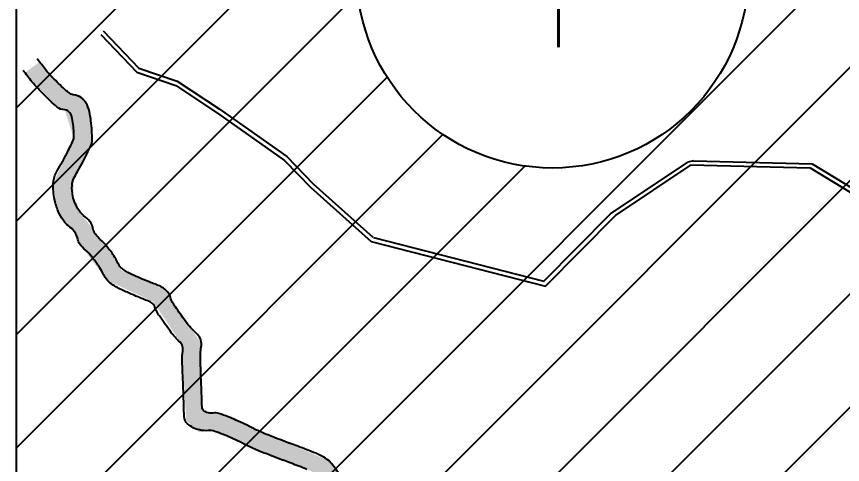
# Model space of a CAD drawing. Header units: metres. Extents: x 511779 to 512620, y 196282 to 196876.
# Drawn here: x 512505.33 to 512518.22, y 196425.8 to 196432.78 of the extents above; entities that cross this region are included whole.
import ezdxf
from ezdxf.enums import TextEntityAlignment as Align

# ---------------------------------------------------------------- set-up
doc = ezdxf.new("R2010")
doc.units = ezdxf.units.M
doc.header["$MEASUREMENT"] = 0
doc.layers.get('0').update_dxf_attribs({"linetype": 'CONTINUOUS'})
for name, color, linetype in [('BANGUNAN', 5, 'CONTINUOUS'), ('KOP', 7, 'CONTINUOUS'), ('sungai', 45, 'CONTINUOUS')]:
    doc.layers.add(name, color=color, linetype=linetype)
doc.styles.get("Standard").update_dxf_attribs({"font": 'Simplex.shx'})
pattern_1 = [(45, (71.4876, 0), (-0.8838834765, 0.8838834765), [])]

msp = doc.modelspace()

# ---------------------------------------------------------------- hatches: boundary and pattern name
at = {"layer": 'KOP', "ltscale": 0.5}
h = msp.add_hatch(dxfattribs=at)
h.set_pattern_fill('LINE', color=1, scale=10, angle=45, style=0)
h.set_pattern_definition(pattern_1)
h.paths.add_polyline_path([(512505.333, 196440.95), (512525.283, 196440.95), (512525.283, 196423.85), (512505.333, 196423.85)])
edge = h.paths.add_edge_path(flags=16)
edge.add_arc((512513.697, 196433.478), 3.057, 0, 360)
h = msp.add_hatch(dxfattribs=at)
h.set_pattern_fill('ANSI31', color=1, scale=10, style=0)
h.set_pattern_definition(pattern_1)
edge = h.paths.add_edge_path(flags=16)
edge.add_arc((512532.423, 196433.478), 3.057, 0, 360)
h.paths.add_polyline_path([(512523.858, 196440.95), (512543.808, 196440.95), (512543.808, 196423.85), (512523.858, 196423.85)])
h.paths.add_polyline_path([(512542.383, 196440.95), (512562.333, 196440.95), (512562.333, 196423.85), (512542.383, 196423.85)])
edge = h.paths.add_edge_path(flags=16)
edge.add_arc((512551.955, 196433.478), 3.057, 0, 360)
h.paths.add_polyline_path([(512560.908, 196440.95), (512580.858, 196440.95), (512580.858, 196423.85), (512560.908, 196423.85)])
edge = h.paths.add_edge_path(flags=16)
edge.add_arc((512570.126, 196433.478), 3.057, 0, 360)
h.paths.add_polyline_path([(512579.433, 196425.275), (512599.383, 196425.275), (512599.383, 196408.175), (512579.433, 196408.175)])
edge = h.paths.add_edge_path(flags=16)
edge.add_arc((512589.144, 196417.665), 3.057, 0, 360)
h.paths.add_polyline_path([(512560.908, 196425.275), (512580.858, 196425.275), (512580.858, 196408.175), (512560.908, 196408.175)])
h.paths.add_polyline_path([(512542.383, 196425.275), (512562.333, 196425.275), (512562.333, 196408.175), (512542.383, 196408.175)])
h.paths.add_polyline_path([(512523.858, 196425.275), (512543.808, 196425.275), (512543.808, 196408.175), (512523.858, 196408.175)])
h.paths.add_polyline_path([(512505.333, 196425.275), (512525.283, 196425.275), (512525.283, 196408.175), (512505.333, 196408.175)])
h.paths.add_polyline_path([(512523.858, 196409.6), (512543.808, 196409.6), (512543.808, 196392.5), (512523.858, 196392.5)])
h.paths.add_polyline_path([(512505.333, 196409.6), (512525.283, 196409.6), (512525.283, 196392.5), (512505.333, 196392.5)])
h.paths.add_polyline_path([(512542.383, 196409.6), (512562.333, 196409.6), (512562.333, 196392.5), (512542.383, 196392.5)])
h.paths.add_polyline_path([(512560.908, 196409.6), (512580.858, 196409.6), (512580.858, 196392.5), (512560.908, 196392.5)])
h.paths.add_polyline_path([(512579.433, 196409.6), (512599.383, 196409.6), (512599.383, 196392.5), (512579.433, 196392.5)])
h.paths.add_polyline_path([(512597.958, 196393.925), (512617.908, 196393.925), (512617.908, 196376.825), (512597.958, 196376.825)])
h.paths.add_polyline_path([(512579.433, 196393.925), (512599.383, 196393.925), (512599.383, 196376.825), (512579.433, 196376.825)])
h.paths.add_polyline_path([(512560.908, 196393.925), (512580.858, 196393.925), (512580.858, 196376.825), (512560.908, 196376.825)])
h.paths.add_polyline_path([(512542.383, 196393.925), (512562.333, 196393.925), (512562.333, 196376.825), (512542.383, 196376.825)])
h.paths.add_polyline_path([(512523.858, 196393.925), (512543.808, 196393.925), (512543.808, 196376.825), (512523.858, 196376.825)])
edge = h.paths.add_edge_path(flags=16)
edge.add_arc((512571.015, 196385.187), 3.057, 0, 360)
edge = h.paths.add_edge_path(flags=16)
edge.add_arc((512551.79, 196384.481), 3.057, 0, 360)
edge = h.paths.add_edge_path(flags=16)
edge.add_arc((512532.988, 196384.481), 3.057, 0, 360)
edge = h.paths.add_edge_path(flags=16)
edge.add_arc((512533.899, 196400.421), 3.057, 0, 360)
edge = h.paths.add_edge_path(flags=16)
edge.add_arc((512514.397, 196399.691), 3.057, 0, 360)
edge = h.paths.add_edge_path(flags=16)
edge.add_arc((512515.155, 196416.926), 3.057, 0, 360)
edge = h.paths.add_edge_path(flags=16)
edge.add_arc((512533.571, 196417.021), 3.057, 0, 360)
edge = h.paths.add_edge_path(flags=16)
edge.add_arc((512552.148, 196417.106), 3.057, 0, 360)
edge = h.paths.add_edge_path(flags=16)
edge.add_arc((512552.949, 196400.556), 3.057, 0, 360)
edge = h.paths.add_edge_path(flags=16)
edge.add_arc((512570.351, 196400.556), 3.057, 0, 360)
edge = h.paths.add_edge_path(flags=16)
edge.add_arc((512570.294, 196416.853), 3.057, 0, 360)
edge = h.paths.add_edge_path(flags=16)
edge.add_arc((512589.265, 196401.204), 3.057, 0, 360)
edge = h.paths.add_edge_path(flags=16)
edge.add_arc((512589.798, 196384.821), 3.057, 0, 360)
edge = h.paths.add_edge_path(flags=16)
edge.add_arc((512608.213, 196384.944), 3.057, 0, 360)
at = {"layer": 'sungai', "ltscale": 30}
for points in [[(512506.217, 196429.964), (512506.23, 196430.263), (512506.511, 196430.817), (512506.479, 196431.266), (512506.366, 196431.502), (512506.149, 196431.587), (512505.692, 196432.077), (512505.465, 196431.907), (512505.964, 196431.375), (512506.087, 196431.327), (512506.228, 196430.88), (512505.907, 196430.18), (512505.951, 196429.866)], [(512512.564, 196423.138), (512512.41, 196423.402), (512510.945, 196424.628), (512510.798, 196424.993), (512510.203, 196425.857), (512508.526, 196426.577), (512508.22, 196426.64), (512508.209, 196427.69), (512507.668, 196428.51), (512506.973, 196428.825), (512506.707, 196429.242), (512506.294, 196429.758), (512506.217, 196429.964), (512505.951, 196429.866), (512506.072, 196429.595), (512506.24, 196429.452), (512506.321, 196429.234), (512506.745, 196428.669), (512507.466, 196428.336), (512507.91, 196427.671), (512507.982, 196426.483), (512508.18, 196426.303), (512508.363, 196426.324), (512510.013, 196425.658), (512510.696, 196424.491), (512511.755, 196423.644), (512512.281, 196423.091)]]:
    msp.add_hatch(color=43, dxfattribs=at).paths.add_polyline_path(points)

# ---------------------------------------------------------------- linework, layer by layer
at = {"color": 5, "linetype": 'Continuous', "lineweight": -3}
msp.add_lwpolyline([(512505.333, 196440.95), (512525.283, 196440.95), (512525.283, 196423.85), (512505.333, 196423.85)], close=True, dxfattribs=at)
at = {"color": 5, "ltscale": 30}
msp.add_circle((512513.697, 196433.478), 3.057, dxfattribs=at)
at = {"layer": 'BANGUNAN', "color": 3, "linetype": 'Continuous'}
for p, q in [((512506.651, 196432.506), (512507.213, 196431.916)), ((512506.688, 196432.563), (512507.24, 196431.981)), ((512507.24, 196431.981), (512507.842, 196431.775)), ((512507.213, 196431.916), (512507.82, 196431.707)), ((512507.82, 196431.707), (512508.468, 196431.279)), ((512507.842, 196431.775), (512508.497, 196431.343)), ((512508.497, 196431.343), (512509.549, 196430.601)), ((512508.468, 196431.279), (512509.516, 196430.54)), ((512509.516, 196430.54), (512509.927, 196430.115)), ((512509.549, 196430.601), (512509.962, 196430.173)), ((512515.895, 196430.534), (512517.751, 196430.487)), ((512514.601, 196429.708), (512515.807, 196430.512)), ((512514.678, 196429.68), (512515.863, 196430.47)), ((512515.851, 196430.473), (512517.72, 196430.426)), ((512517.72, 196430.426), (512518.462, 196429.973)), ((512517.751, 196430.487), (512518.527, 196430.014)), ((512509.962, 196430.173), (512510.891, 196429.343)), ((512509.927, 196430.115), (512510.867, 196429.275)), ((512513.562, 196428.656), (512514.601, 196429.708)), ((512513.586, 196428.576), (512514.678, 196429.68)), ((512510.867, 196429.275), (512513.586, 196428.576)), ((512510.906, 196429.339), (512513.562, 196428.656))]:
    msp.add_line(p, q, dxfattribs=at)
msp.add_lwpolyline([(512515.895, 196430.534), (512515.807, 196430.512)], dxfattribs=at)
at = {"layer": 'sungai', "color": 43, "ltscale": 30}
for points in [[(512510.372, 196425.64, 0.046334), (512510.228, 196425.833, 0.089944), (512510.13, 196425.91, 0.021988), (512510.002, 196425.97, 0.010265), (512509.721, 196426.08, 0.000605), (512509.606, 196426.122, -0.001471), (512509.559, 196426.14, -0.003722), (512509.406, 196426.198, -0.002868), (512509.209, 196426.276, -0.023116), (512509.036, 196426.355, 0.014273), (512508.757, 196426.489, 0.012391), (512508.637, 196426.539, 0.010571), (512508.493, 196426.591, 0.121362), (512508.397, 196426.599, -0.127031), (512508.305, 196426.608, -0.094545), (512508.244, 196426.645, -0.201962), (512508.229, 196426.676, -0.006226), (512508.225, 196426.77, 0.003245), (512508.22, 196426.949, 0.000342), (512508.211, 196427.189, -0.000359), (512508.203, 196427.417, -0.049187), (512508.216, 196427.631, 0.105008), (512508.211, 196427.732, 0.145379), (512508.156, 196427.824, -0.053469), (512507.964, 196428.039, -0.004145), (512507.812, 196428.255, -0.013112), (512507.766, 196428.325, -0.08676), (512507.735, 196428.403, 0.099514), (512507.706, 196428.47, 0.079073), (512507.649, 196428.53, 0.064516), (512507.562, 196428.581, 0.007142), (512507.477, 196428.615, -0.006965), (512507.391, 196428.649, -0.003655), (512507.265, 196428.702, -0.003511), (512507.135, 196428.76, -0.043863), (512507.01, 196428.83, -0.074093), (512506.948, 196428.887, -0.067438), (512506.905, 196428.957, 0.052189), (512506.854, 196429.049, 0.006938), (512506.793, 196429.133, 0.006527), (512506.726, 196429.22, 0.047341), (512506.641, 196429.308, -0.052), (512506.564, 196429.39, -0.119517), (512506.532, 196429.463, 0.090348), (512506.496, 196429.56, 0.103878), (512506.408, 196429.656, -0.091911), (512506.307, 196429.761, -0.045768), (512506.249, 196429.868, -0.046983), (512506.213, 196429.982, -0.068482), (512506.2, 196430.149, -0.097843), (512506.23, 196430.263, -0.023334), (512506.287, 196430.368, 0.017017), (512506.366, 196430.51, 0.008582), (512506.494, 196430.769, 0.048946), (512506.511, 196430.817, 0.061587), (512506.514, 196430.84, 0.011016), (512506.511, 196430.97, 0.032874), (512506.479, 196431.266, 0.066032), (512506.434, 196431.408, 0.047571), (512506.404, 196431.458, 0.046781), (512506.366, 196431.502, 0.152281), (512506.254, 196431.556, -0.134934), (512506.127, 196431.612, -0.020202), (512506.059, 196431.673, -0.007299), (512505.879, 196431.851, -0.022865), (512505.786, 196431.956, -0.01525), (512505.658, 196432.123)], [(512509.862, 196425.72, 0.010236), (512509.617, 196425.816, 0.000658), (512509.508, 196425.856, -0.001455), (512509.458, 196425.875, -0.003764), (512509.299, 196425.935, -0.002948), (512509.097, 196426.015, -0.023601), (512508.917, 196426.098, 0.015593), (512508.646, 196426.228, 0.011636), (512508.563, 196426.262, 0.007167), (512508.428, 196426.312, 0.109249), (512508.325, 196426.325, -0.081012), (512508.187, 196426.334, -0.125072), (512508.004, 196426.429, -0.204219), (512507.949, 196426.545, -0.003417), (512507.944, 196426.717, 0.002648), (512507.937, 196426.939, 0.000303), (512507.926, 196427.223, -0.000447), (512507.919, 196427.416, -0.048086), (512507.928, 196427.564, 0.100082), (512507.925, 196427.636, 0.148097), (512507.885, 196427.703, -0.050902), (512507.737, 196427.869, -0.005505), (512507.564, 196428.113, -0.018185), (512507.516, 196428.189, -0.086851), (512507.493, 196428.25, 0.126796), (512507.474, 196428.291, 0.057198), (512507.449, 196428.315, 0.060613), (512507.42, 196428.332, 0.012158), (512507.367, 196428.353, -0.007542), (512507.282, 196428.387, -0.004207), (512507.167, 196428.436, -0.002824), (512506.998, 196428.51, -0.044552), (512506.821, 196428.609, -0.076894), (512506.735, 196428.689, -0.064691), (512506.68, 196428.781, 0.054133), (512506.617, 196428.893, 0.005049), (512506.564, 196428.965, 0.005049), (512506.509, 196429.036, 0.050975), (512506.409, 196429.14, -0.05711), (512506.321, 196429.234, -0.115592), (512506.289, 196429.308, 0.089747), (512506.252, 196429.405, 0.098013), (512506.172, 196429.495, -0.077367), (512506.066, 196429.603, -0.054753), (512505.984, 196429.749, -0.047457), (512505.926, 196429.933, -0.068007), (512505.907, 196430.18, -0.100102), (512505.951, 196430.344, -0.021219), (512506.027, 196430.483, 0.018786), (512506.114, 196430.639, 0.006937), (512506.22, 196430.856, 0.066265), (512506.228, 196430.88, 0.044277), (512506.228, 196430.886, 0.00394), (512506.228, 196430.945, 0.039959), (512506.204, 196431.193, 0.106755), (512506.168, 196431.281, 0.232201), (512506.087, 196431.327, -0.161515), (512505.964, 196431.375, -0.017364), (512505.868, 196431.461, -0.008014), (512505.67, 196431.659, -0.022149), (512505.574, 196431.767, -0.014306), (512505.438, 196431.944)]]:
    msp.add_lwpolyline(points, format="xyb", dxfattribs=at)

# ---------------------------------------------------------------- texts
at = {"color": 5, "ltscale": 30}
msp.add_text('1', height=2.228, dxfattribs=at).set_placement((512513.697, 196432.305), align=Align.CENTER)

doc.saveas('drawing.dxf')
